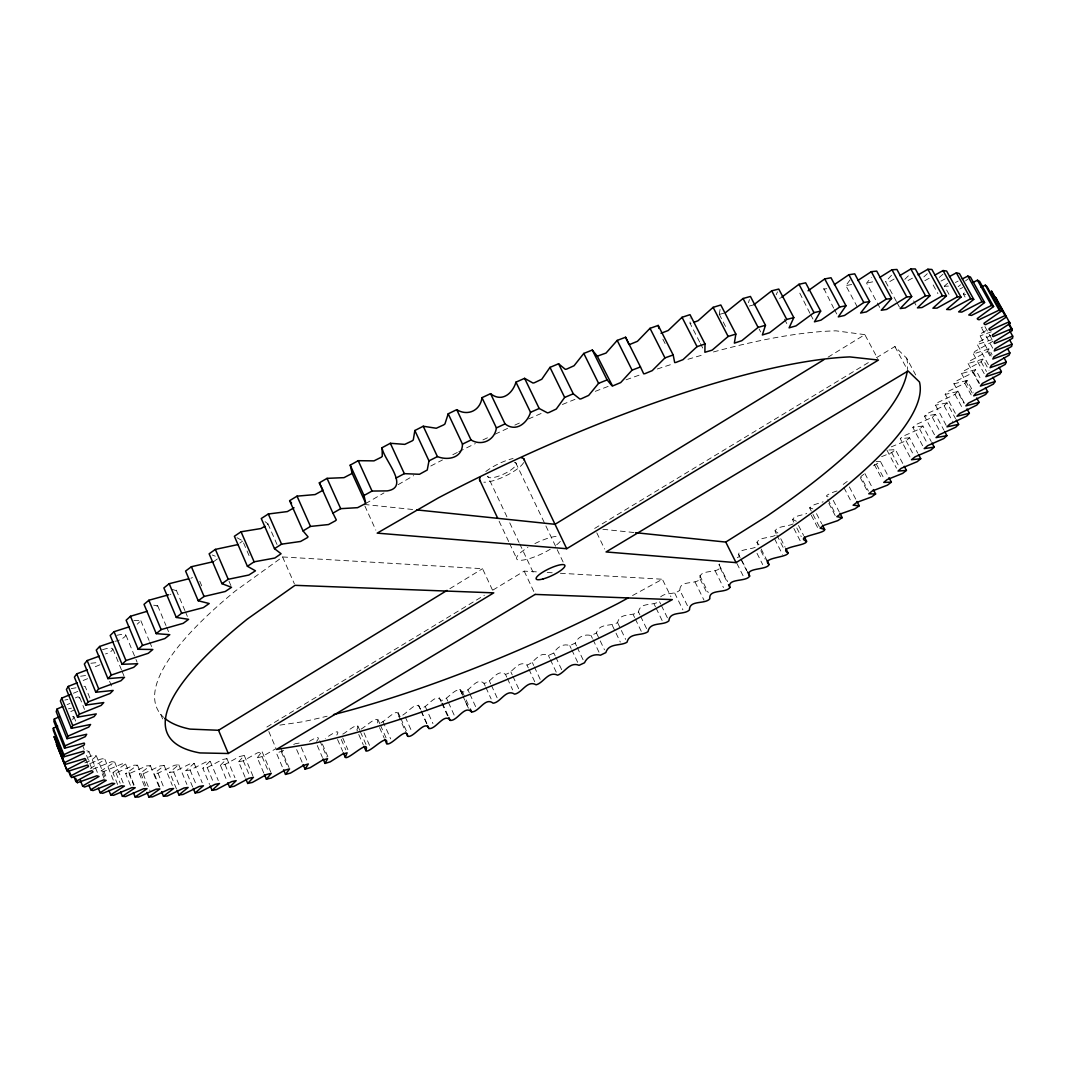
<?xml version="1.0" encoding="UTF-8"?>
<svg xmlns="http://www.w3.org/2000/svg" width="1066" height="1066" viewBox="0 0 1066 1066"><rect width="100%" height="100%" fill="white"/><g stroke="black" fill="none" stroke-linecap="round" stroke-linejoin="round"><path stroke-width="0.75" stroke-dasharray="5 3.75" d="M992.726 348.182L981.253 327.422L982.013 325.263M86.812 750.77L88.971 751.53L87.972 752.383M462.551 695.259C459.446 680.694 447.773 701.028 441.111 700.322C435.128 692.034 426.893 709.423 419.804 708.317C416.833 697.804 403.894 718.79 398.631 715.952L405.733 731.902M192.666 786.988L185.897 770.598L190.121 770.065L205.765 762.07L209.935 761.271L202.846 768.253L209.589 784.456M972.179 393.034L961.532 373.553L962.838 371.501L981.12 361.76L982.852 359.122L989.008 370.315M687.41 605.661L679.828 590.231C679.668 579.731 695.325 585.007 700.096 579.065C698.31 568.804 716.272 573.908 720.083 567.752L719.044 564.527L719.657 564.021M72.475 716.778C74.793 715.446 73.98 719.403 72.195 719.284M879.717 307.408L866.591 283.103L871.362 277.347M719.35 313.857L720.083 309.433M991.22 356.097L979.987 335.737L980.547 333.858L987.369 329.74M699.696 342.119L690.048 323.264L690.062 317.974M342.759 734.048C342.586 735.353 362.44 717.898 356.817 730.077C360.108 733.635 379.536 710.622 377.617 723.214C381.881 726.519 398.004 704.373 398.631 715.952M964.357 403.135L953.91 383.64L956.335 381.042L973.538 372.367L975.563 369.649L981.639 380.722M176.45 788.907L169.641 772.33L173.691 771.957L189.841 763.962L194.145 763.323L185.897 770.598M896.386 301.478L885.646 281.69L891.576 275.188M748.452 302.717L749.451 299.586M265.101 521.674L267.992 523.926L267.353 524.725M988.409 364.665L977.322 344.531L978.695 342.186L990.674 335.31M102.549 649.66C117.513 645.117 113.396 651.926 105.521 653.924M336.803 735.074C342.359 725.986 324.797 738.845 325.277 738.352M819.301 526.644L809.614 507.842L814.211 504.711L823.125 501.82M955.349 413.328L945.169 394.207L947.821 391.555L964.797 383.267L967.115 380.482L973.511 392.181M459.939 689.502L462.511 691.981C469.959 692.22 476.129 676.324 483.977 683.306C491.533 682.84 496.929 668.129 505.457 674.325C512.999 673.152 517.943 659.561 526.95 665.037C534.372 663.172 539.063 650.66 548.404 655.47L553.827 653.005C556.785 647.422 563.368 643.051 569.79 645.65L575.187 643.118C577.719 636.975 584.728 633.684 591.084 635.563L596.454 632.977C599.199 622.877 611.085 626.648 617.574 622.597C619.719 612.31 632.431 616.614 638.534 612.004C639.946 601.557 653.658 606.341 659.294 601.211L660.667 604.009M159.74 787.134L154.13 773.436L157.981 773.21L174.637 765.241L178.782 764.762L169.641 772.33M75.366 697.937C79.657 694.979 80.803 699.056 77.098 700.295M776.221 294.709L777.5 291.884M793.864 522.22C788.627 515.598 804.763 515.384 806.735 513.292M116.807 635.323C134.649 631.179 121.151 640.933 114.981 641.226M316.562 741.363C323.038 733.675 310.512 740.137 308.9 741.829M946.182 425.387L935.402 404.987L938.267 402.308L954.989 394.42L957.574 391.582L963.864 403.148M144.47 786.188L139.459 773.863L143.097 773.823L160.22 765.894L164.177 765.575L154.13 773.436M978.841 383.254L968.048 363.386L969.98 360.894L987.489 351.474L988.902 348.915L992.033 354.578M776.141 533.64C771.238 524.792 793.211 527.457 795.169 521.954M934.496 434.781L924.515 416.206L927.127 413.608L944.143 405.786L946.981 402.881L955.522 418.645M133.876 620.425L140.872 620.745L137.194 624.196M130.412 785.296L125.668 773.596L129.079 773.729L146.642 765.881L150.399 765.721L139.459 773.863M757.979 544.979C753.369 535.852 775.688 539.156 777.887 533L774.689 530.775M799.793 293.15L810 313.417M922.663 445.775L912.816 427.373L915.641 424.734L932.337 417.312L935.415 414.381L943.836 429.998M153.704 605.208L157.661 605.701L154.17 608.873M117.62 784.469L112.849 772.623L115.994 772.943L133.983 765.188L137.514 765.201L125.668 773.596M850.015 279.972L845.871 285.581L859.049 310.153M740.11 557.651C733.128 547.538 754.741 550.669 757.793 545.432M909.978 456.914L900.264 438.659L902.835 436.327L919.625 428.998L922.916 426.027L931.231 441.497M823.805 288.46L833.639 308.127M263.782 773.05L257.292 757.739L261.743 751.783L257.266 752.942L243.288 760.818L238.611 761.79L245.287 777.674M299.133 743.082L295.309 743.748M175.957 590.537L171.226 589.152M104.068 778.407L101.057 770.918L103.948 771.424L122.297 763.789L125.588 763.989L112.849 772.623M238.611 761.79L244.261 755.474L239.53 756.527L224.993 764.469L220.435 765.308L227.151 781.338M92.982 769.132L111.663 761.67L114.702 762.057L101.057 770.918M220.435 765.308L226.951 758.659L222.341 759.578L207.244 767.56L202.846 768.253M904.794 279.359L910.657 273.576M923.862 276.894L927.313 273.709M242.568 541.128L239.85 543.1M939.279 277.4L942.944 274.215M891.243 446.854L906.06 440.778L909.565 437.793L917.759 453.13M99.898 664.784L93.368 667.543M947.647 283.276L944.423 286.034L950.805 297.627M881.609 456.634L891.696 452.65L895.413 449.639L903.502 464.869M958.121 286.687L960.586 284.755M965.53 280.904L967.995 278.972M873.494 465.762L880.503 461.565L889.044 477.755M863.86 474.263L860.822 476.542L868.47 491.133M214.186 561.236L217.331 558.957M492.452 590.004L482.525 568.684L282.57 556.958L235.373 590.964A413.901 103.175 -25.4 0 0 163.631 717.351M964.29 292.844L963.331 293.896L965.636 298.067M872.708 281.837L866.591 283.103M293.723 744.494L294.736 743.935M90.383 768.439L104.068 759.991C104.441 755.807 91.663 763.602 89.278 763.749M449.879 588.672L482.525 568.684M828.069 357.163L864.846 334.644L877.704 358.642M660.627 596.84C666.17 591.976 674.312 595.108 679.828 590.231M266.886 727.025L484.39 595.241M492.918 590.071L524.192 571.123L538.996 572.002M594.668 528.43L870.682 361.187M876.385 357.75L894.88 346.543L906.606 358.123L915.681 374.939M192.426 577.532L190.881 578.292M894.134 279.026L889.87 281.504L885.646 281.69M282.277 766.814L276.454 753.156L284.116 750.264M84.854 762.83C95.274 759.525 101.43 751.57 88.518 757.153M737.246 557.745L739.724 556.279L737.978 553.387M365.585 503.605L383.973 492.918M398.111 484.684L413.675 475.636M257.292 757.739L262.103 756.633L276.081 748.559M912.469 278.159L906.207 281.477M924.822 280.704L930.431 277.573M781.125 297.68L779.552 298.4M948.42 286.101L944.529 286.234M632.551 595.534L662.359 579.238L670.914 596.707M940.998 281.078L945.196 278.839M955.363 282.517L958.134 281.091M959.773 289.006L962.718 287.54M851.681 284.515L845.871 285.581M70.782 711.568L73.781 710.196M67.091 704.653L69.956 703.413M982.546 327.169L981.253 327.422M73.421 693.246L77.818 691.421M83.161 680.468L87.639 678.682M991.287 331.832L980.107 335.87M837.077 491.013C836.943 490.746 820.06 496.609 829.148 496.876M965.716 294.576L963.331 293.896M988.902 348.915L973.378 353.925L974.977 351.34L992.579 341.546L993.659 339.108L977.322 344.531M847.23 481.446L842.726 484.75M982.852 359.122L968.061 363.573M724.067 313.124L719.51 314.377M975.563 369.649L961.532 373.553M749.345 306.035L753.102 305.023M967.115 380.482L953.857 383.853M170.12 594.388L170.906 594.202M957.574 391.582L945.089 394.42M68.437 708.85L71.489 708.157M83.987 686.384L85.12 686.277L90.064 698.47M946.981 402.881L935.282 405.213M64.866 700.056L67.878 699.456M691.074 323.264L690.048 323.264M935.415 414.381L924.515 416.206M71.209 688.623L76.006 687.783M826.79 288.673L823.525 289.153M279.865 725.12L302.557 721.789A413.901 103.175 -25.4 0 0 327.142 716.192M80.59 676.23L86.799 675.338M922.916 426.027L912.816 427.373M90.903 663.265L99.111 662.372M909.565 437.793L900.264 438.659M888.951 450.025L895.413 449.639M876.092 461.591L880.503 461.565M547.218 572.482L553.8 572.868M560.383 573.255L662.359 579.238M364.172 504.431L413.528 509.575M602.863 529.282L634.004 532.52M809.614 507.842L812.812 508.855M864.846 334.644L835.957 330.833A413.901 103.175 -25.4 0 0 712.648 352.18M792.398 519.342L796.329 521.207M212.214 555L215.292 556.199M756.54 542.128L759.005 544.699M237.012 537.73L242.635 540.808L249.084 555.653M984.944 326.636L992.686 340.64M987.489 351.474L991.38 358.522M981.12 361.76L986.49 371.528M973.378 353.925L984.304 373.833M933.15 284.955L937.907 293.616M973.538 372.367L979.587 383.414M964.797 383.267L971.166 394.926M913.629 300.879L915.921 305.076M954.989 394.42L962.825 408.851M897.146 302.891L899.451 307.141M944.143 405.786L952.644 421.496M894.88 346.543L907.273 369.542M932.337 417.312L939.959 431.477M919.625 428.998L927.14 443.03M906.06 440.778L913.482 454.702M834.412 309.593L836.743 313.964M891.696 452.65L899.757 467.854M886.899 450.052L896.493 468.174M810.733 314.816L812.958 319.027M876.612 464.589L883.581 477.808M874.28 464.43L882.302 479.633M784.469 319.16L787.441 324.824M864.886 473.517L872.548 488.121M860.275 477.608L867.99 492.319M849.362 486.922L856.185 499.994M843.966 487.668L851.947 503.005M759.165 329.088L760.644 331.939M833.226 500.314L839.222 511.867M827.829 499.221L835.358 513.745M828.855 503.325L835.571 516.304M719.217 314.23L726.652 328.621M816.503 513.652L821.686 523.699M811.266 515.224L817.902 528.123M798.514 525.498L803.644 535.492M796.808 527.976L801.232 536.611M700.429 343.572L703.4 349.368M793.89 528.483L801.179 542.754M780.778 538.69L785.122 547.218M776.874 535.079L783.43 547.964M774.582 538.81L782.524 554.44M662.865 339.188L665.091 343.572M761.151 548.95L766.88 560.276M760.857 550.696L765.188 559.25M757.007 553.307L762.723 564.634M741.843 560.516L746.813 570.403M740.83 559.077L746.533 570.457M736.899 563.434L743.975 577.545M719.044 564.527L727.612 581.636M720.083 567.752L727.798 583.235M715.046 570.63L723.454 587.513M699.776 575.533L708.25 592.616M700.096 579.065L707.757 594.522M694.992 581.903L704.013 600.171M674.658 593.029L682.906 609.859M661.346 605.421L667.503 618.027M654.058 603.969L655.43 606.767M656.11 608.166L662.253 620.785M638.534 612.004L639.893 614.815M640.573 616.215L646.676 628.82M596.8 532.84L604.635 549.003M633.244 614.709L634.603 617.507M635.283 618.92L641.372 631.525M617.574 622.597L625.662 639.413M612.244 625.249L620.305 642.065M515.744 462.777L563.501 562.835M596.454 632.977L604.489 649.807M591.084 635.563L592.416 638.374M593.082 639.773L599.092 652.392M575.187 643.118L576.519 645.929M577.186 647.329L583.835 661.373M569.79 645.65L571.123 648.461M571.776 649.86L578.425 663.905M506.923 516.81L487.722 476.169A15.657 4.451 -25.4 0 0 505.844 473.011A15.657 4.451 -25.4 0 0 514.305 462.218M509.761 522.833L519.009 542.407M519.728 543.913L534.652 575.52M524.192 571.123L534.492 592.962M499.101 521.207L508.868 541.968M509.575 543.447L516.557 558.264M553.827 653.005L555.146 655.817M555.812 657.229L561.769 669.888M548.404 655.47L549.723 658.295M550.389 659.694L556.332 672.366M532.387 662.639L533.706 665.464M534.359 666.876L540.289 679.562M526.95 665.037L528.27 667.862M528.923 669.275L534.839 681.974M510.907 671.993L512.213 674.818M512.866 676.244L518.769 688.969M505.457 674.325L506.776 677.15M507.429 678.562L512.653 689.889M489.414 681.054L490.72 683.892M491.373 685.318L497.236 698.083M483.977 683.306L485.27 686.144M485.923 687.57L491.146 698.936M467.947 689.809L469.24 692.66M469.893 694.086L475.742 706.918M462.511 691.981L469.653 707.664M468.44 708.184L463.204 696.698L467.827 706.865M459.979 689.622L462.591 695.365M364.852 505.937L375.818 530.108M446.521 698.243L447.813 701.108M448.466 702.534L454.303 715.419M442.403 703.187L448.24 716.086M439.245 697.63L441.204 701.961M441.83 703.28L447.707 716.272M425.187 706.332L432.956 723.601M418.618 705.146L420.577 709.503M421.23 710.955L427.08 724.014M421.097 711.209L426.92 724.174M405.267 716.952L411.729 731.436M398.164 712.448L400.11 716.818M400.763 718.284L406.612 731.423M382.921 721.415L390.662 738.898M377.884 719.35L379.829 723.761M380.482 725.226L386.318 738.458M379.549 727.598L384.066 737.805M363.999 732.782L369.795 745.973M357.816 725.879L359.762 730.317M360.415 731.796L366.251 745.107M267.992 523.926L277.16 544.806M282.57 556.958L294.376 583.835M358.749 734.487L363.266 744.774M342.732 737.885L347.889 749.704M341.253 739.431L345.797 749.864M337.549 739.484L342.706 751.33M322.372 744.028L328.181 757.433M319.787 740.657L326.942 757.166M317.268 745.52L322.425 757.446M301.265 747.413L307.781 762.55M228.977 581.13L230.882 585.567M296.668 749.585L302.491 763.123M280.531 747.612L289.019 767.467M281.371 751.916L287.847 767.067M268.805 731.516L275.827 747.946M199.755 581.236L202.886 588.579M262.169 751.876L270.724 772.011M262.103 756.633L268.592 771.904M176.276 590.151L184.911 610.578M185.524 612.044L187.376 616.415M244.261 755.474L252.842 775.808M243.288 760.818L249.364 775.222M226.951 758.659L234.946 777.727M224.993 764.469L231.082 779.006M157.661 605.701L165.963 625.529M166.602 627.061L169.161 633.164M210.229 761.284L218.264 780.539M207.244 767.56L213.373 782.257M140.872 620.745L149.053 640.413M149.68 641.932L152.198 647.981M194.145 763.323L202.234 782.79M190.121 770.065L196.277 784.909M160.713 714.3L163.751 721.629M125.948 635.203L137.114 662.213M178.782 764.762L186.896 784.429M173.691 771.957L179.874 786.975M164.177 765.575L172.346 785.455M112.929 649.034L121.471 669.848M122.084 671.34L123.909 675.804M157.981 773.21L164.204 788.4M150.399 765.721L159.3 787.481M109.598 681.334L112.01 687.224M143.097 773.823L149.986 790.719M137.514 765.201L145.882 785.749M125.588 763.989L134.036 784.776M129.079 773.729L133.81 785.402M114.702 762.057L123.216 783.097M115.994 772.943L120.178 783.27M104.868 759.219L113.449 780.512M79.644 697.364L84.507 709.423M103.948 771.424L106.946 778.886M96.3 755.767L105.587 778.86M88.971 751.53L97.819 773.543M73.9 716.698L75.673 721.109M82.988 746.52L84.174 749.491M86.559 755.421L91.916 768.786M85.626 758.726L87.425 763.229M906.606 358.123A413.901 103.175 -25.4 0 1 907.406 369.609M430.771 466.015A413.901 103.175 -25.4 0 1 442.457 459.966M452.823 454.702A413.901 103.175 -25.4 0 1 457.301 452.464M458.793 451.718A413.901 103.175 -25.4 0 1 475.343 443.589M482.925 439.938A413.901 103.175 -25.4 0 1 487.468 437.78M495.077 434.195A413.901 103.175 -25.4 0 1 508.775 427.852M514.851 425.094A413.901 103.175 -25.4 0 1 519.409 423.042M528.496 418.991A413.901 103.175 -25.4 0 1 542.061 413.088M562.408 404.494A413.901 103.175 -25.4 0 1 574.96 399.364M595.281 391.329A413.901 103.175 -25.4 0 1 609.232 386.012M626.075 379.802A413.901 103.175 -25.4 0 1 641.119 374.486M657.282 368.996A413.901 103.175 -25.4 0 1 672.726 363.986M687.956 359.282A413.901 103.175 -25.4 0 1 704.533 354.432M560.29 541.368A24.864 6.09 -25.4 0 1 554.946 546.125M550.269 549.23A24.864 6.09 -25.4 0 1 519.515 560.25A24.864 6.09 -25.4 0 1 527.897 547.431M534.879 543.593A24.864 6.09 -25.4 0 1 557.904 536.278M523.633 462.604A24.598 6.982 -25.4 0 1 506.11 475.676A24.598 6.982 -25.4 0 1 483.884 482.205M485.816 471.532A24.598 6.982 -25.4 0 1 507.603 460.086M509.015 459.619A24.598 6.982 -25.4 0 1 513.079 458.5"/><path stroke-width="1.5" d="M68.117 770.038L70.503 776.048L87.412 767.134C89.704 766.867 87.865 764.029 86.373 765.415L67.491 771.464L66.678 769.799L84.307 760.831C86.439 760.738 85.48 757.446 83.694 758.885L64.839 764.562L64.426 762.683L82.748 753.702C84.694 753.742 84.667 750.091 82.588 751.517L63.84 756.807L63.853 754.701L53.3 728.211L57.657 726.159M661.027 333.285L668.195 330.5L682.04 317.295L690.008 314.67L705.012 343.972L704.879 352.273L712.168 350.128L728.145 336.47L735.846 334.071L720.816 304.996L713.114 307.341L698.097 320.706L693.793 322.398M382.121 447.667C382.747 458.58 411.063 487.255 387.211 490.893L372.034 491.053L363.999 495.49L365.705 503.099L364.732 503.965L357.603 507.669L340.694 508.669L332.925 513.159L336.31 519.942L335.444 520.781L328.501 524.552L310.486 526.417L303.037 530.908L289.632 500.674L297.028 496.156L315.096 494.571L321.999 490.813L322.851 489.96L319.334 482.845L327.049 478.354L344.012 477.648L351.114 473.944L352.073 473.064L350.221 465.136L358.216 460.685L373.966 460.872L381.228 457.261L382.268 456.355L382.121 447.667L390.343 443.283L404.774 444.375L412.156 440.871L413.288 439.952L414.847 430.517L423.242 426.24L436.274 428.252L443.723 424.868L444.948 423.935L448.2 413.808L456.728 409.664C467.761 416.46 480.353 410.583 481.979 397.658L490.573 393.66C501.78 402.681 512.599 393.581 515.971 382.148L524.605 378.337L532.987 383.04L534.412 382.734L541.795 379.23L549.989 367.384L558.571 363.759L565.313 369.329L566.672 369.089L574.068 365.731L583.795 353.432L592.31 350.048L597.266 356.164L612.537 386.012L620.692 382.587L632.071 370.142L640.466 366.944L643.691 373.806L644.89 373.673L652.205 370.648L664.957 357.896L673.166 354.951L658.215 325.436L650.02 328.328L637.455 341.307L630.166 344.291L628.953 344.425L625.582 337.242L617.201 340.4L606.021 353.073L597.266 356.164M1009.595 330.567L1012.7 336.15L1012.673 338.149L995.058 348.862L994.258 350.954L1012.047 344.251L1009.742 340.121M747.519 571.816L749.651 576.053C746.48 582.223 726.985 577.879 729.904 587.459C726.026 593.615 708.437 588.698 709.836 598.746C705.279 604.675 689.329 599.612 689.489 609.872C684.319 615.455 669.741 610.552 668.875 620.838C663.172 625.955 649.754 621.425 648.035 631.618C641.879 636.229 629.42 632.191 627.008 642.225C620.479 646.276 608.806 642.771 605.821 652.605L600.438 655.204C594.082 653.538 587.206 656.763 584.501 662.772L579.091 665.317C569.564 661.44 564.913 672.646 557.651 675.178C548.337 670.741 543.593 682.893 536.145 684.798C527.15 679.708 522.18 692.913 514.625 694.139C505.897 688.529 500.807 702.534 493.092 703.2C485.19 696.644 479.1 712.141 471.598 711.955C464.643 704.559 457.421 721.242 450.172 720.389C444.509 712.115 435.661 729.917 428.852 728.504C425.201 719.004 413.435 738.498 407.665 736.26C407.052 725.093 390.822 746.88 386.652 743.642C388.65 731.463 368.996 754.142 365.838 750.651L363.906 746.24M58.79 717.005L54.299 719.044L53.886 721.455L64.533 748.185L83.121 743.335C85.453 741.976 84.56 745.867 82.802 745.747L63.853 754.701M735.846 334.071L734.354 343.145L741.829 340.667L758.099 327.395L765.481 325.277L750.437 296.455L743.055 298.507L725.373 312.738M1012.047 344.251L1011.647 346.397L993.938 356.804L992.819 359.002L1009.902 352.886L1007.49 348.542M64.533 748.185L64.999 745.867L54.299 719.044M414.847 430.517L428.972 460.872L427.253 470.013L419.458 474.277L404.334 473.65L396.072 478.034M365.838 750.651C370.488 737.552 347.596 760.818 345.277 757.246L343.345 752.809M62.801 706.531L57.084 709.01L56.205 711.635L67.011 738.685L86.692 734.261L85.293 736.646L64.999 745.867M1009.902 352.886L1009.129 355.151L991.407 365.238L990.074 367.677L1006.331 362L1003.959 357.71M765.481 325.277L762.363 334.964L769.559 332.739L786.761 319.44L793.81 317.615L778.766 289.059L771.731 290.818L753.902 304.716M611.924 385.732L607.114 379.909L598.586 383.347L588.659 395.406L581.25 398.764L579.877 399.03L573.281 393.78L564.66 397.431L556.292 409.024L548.883 412.542L547.444 412.862L539.196 408.478L530.535 412.315C527.164 423.242 515.917 432.476 505.044 423.895L496.41 427.919C494.731 440.325 481.699 446.401 471.039 439.965L462.484 444.136C462.377 458.047 447.973 460.765 437.406 456.594L428.972 460.872M67.011 738.685L67.931 736.153L57.084 709.01M345.277 757.246L347.103 752.836L342.319 754.195L330.114 761.897L325.01 763.416L323.078 758.939M1006.331 362L1005.211 364.385L987.516 374.139L985.863 376.671L1001.4 371.554L999.055 367.317M70.503 694.472L61.721 698.137L60.376 700.975L71.329 728.331L90.583 724.494L88.784 727.052L67.931 736.153M793.81 317.615L789.093 327.848L795.982 325.89L814.011 312.644L820.673 311.099L805.656 282.823L798.994 284.289L781.738 297.187M71.329 728.331L72.728 725.573L94.048 716.645L96.26 713.914L77.538 717.125L66.425 689.462L68.251 686.411L77.205 682.84M325.01 763.416L327.595 758.672L322.918 759.911L310.086 767.733L305.076 769.146L303.13 764.628M1001.4 371.554L999.935 374.046L982.346 383.454L980.387 386.065L995.178 381.508L992.859 377.311M820.673 311.099L814.437 321.825L820.993 320.133L839.728 306.995L845.991 305.755L831.014 277.76L824.738 278.932L808.081 290.791M77.538 717.125L79.417 714.153L101.15 705.439L103.775 702.561L85.693 705.092L74.393 677.123L76.725 673.872L87.319 669.848M305.076 769.146L308.314 763.976L303.29 765.455L290.432 773.117L285.515 774.409L283.569 769.852M995.178 381.508L993.392 384.08L975.95 393.127L973.698 395.819L987.716 391.808L985.437 387.651M845.991 305.755L838.302 316.882L844.485 315.483L863.806 302.504L869.643 301.545L854.719 273.855L848.869 274.735L834.345 284.622M85.693 705.092L88.065 701.921L110.104 693.473L113.156 690.435L95.807 692.26L84.334 663.998L87.172 660.547L99.404 656.136M285.515 774.409L289.566 768.892L284.635 770.252L271.19 778.02L266.38 779.179L264.435 774.582M987.716 391.808L985.637 394.46L968.368 403.135L965.849 405.893L979.094 402.402L976.696 398.018M869.643 301.545L860.595 313.044L866.405 311.898L886.179 299.16L891.562 298.493L876.718 271.097L871.308 271.683L857.784 280.505M95.807 692.26L98.685 688.876L120.938 680.761L124.522 677.283L107.919 678.642L96.273 650.1L99.618 646.476L113.449 641.759M266.38 779.179L271.27 773.33L266.433 774.569L252.402 782.417L247.725 783.443L245.9 779.113M979.094 402.402L976.736 405.133L959.706 413.435L956.922 416.246L969.38 413.275L967.022 408.931M891.562 298.493L881.249 310.273L886.645 309.406L906.766 296.934L911.697 296.548L896.932 269.471L891.989 269.778L879.597 277.533M969.38 413.275L966.742 416.06L949.979 423.975L946.968 426.84L958.627 424.375L956.295 420.071M247.725 783.443L253.455 777.261L248.738 778.367L234.134 786.282L229.59 787.174L227.764 782.804M107.919 678.642L111.304 675.084L133.676 667.343L137.727 663.718L122.044 664.305L110.198 635.496L114.049 631.698L129.439 626.768M911.697 296.548L900.21 308.554L905.194 307.954L925.541 295.815L930.005 295.708L915.348 268.938L910.857 268.978L899.717 275.668M958.627 424.375L955.736 427.213L939.279 434.741L936.028 437.633L946.888 435.674L944.596 431.41M229.59 787.174L236.186 780.658L231.589 781.631L216.425 789.6L212.041 790.346L210.202 785.935M122.044 664.305L125.935 660.56L148.307 653.271L152.824 649.5L138.154 649.287L126.134 620.225L130.478 616.268L147.335 611.231M930.005 295.708L917.44 307.874L921.997 307.528L942.464 295.775L946.448 295.922L931.911 269.471L927.886 269.245L918.079 274.921M946.888 435.674L943.77 438.552L927.633 445.681L924.182 448.613L934.242 447.12L931.977 442.91M705.012 343.972L697.044 346.65L683 359.655L675.817 362.467L674.698 362.56L673.166 354.951M212.041 790.346L219.503 783.51L215.039 784.349L199.355 792.344L195.131 792.944L193.292 788.467M946.448 295.922L932.91 308.194L937.027 308.101L957.521 296.761L961.026 297.161L946.608 271.031L943.064 270.551L934.642 275.228M138.154 649.287L142.551 645.383L164.817 638.574L169.8 634.683L156.249 633.644L144.03 604.355L148.867 600.251L168.601 594.801M934.242 447.12L930.898 450.052L915.134 456.781L911.483 459.726L920.744 458.713L918.506 454.529M195.131 792.944L203.473 785.775L199.169 786.481L182.966 794.476L178.928 794.93L177.063 790.412M961.026 297.161L946.608 309.473L950.286 309.633L970.7 298.733L973.738 299.386L958.64 311.872L961.785 312.085L982.026 301.651L984.598 302.531L968.767 314.99L971.512 315.403L991.513 305.462L993.619 306.555L978.135 317.908C975.617 318.867 979.228 320.599 980.24 319.174L999.188 310.113L1000.854 311.419L984.917 322.625C982.492 323.344 985.344 325.636 986.543 324.117L1005.091 315.563L1006.317 317.068L990.008 328.088C987.756 328.581 989.754 331.379 991.167 329.78L1009.289 321.759L1010.075 323.438L993.485 334.258C991.447 334.551 992.526 337.749 994.178 336.136L1011.794 328.634L1008.649 322.985M920.744 458.713L917.186 461.671L901.223 468.307L898.052 471.065L906.433 470.399L904.235 466.255M156.249 633.644L161.139 629.593L183.179 623.344L188.602 619.333L176.29 617.441L163.871 587.939L169.201 583.702L188.509 578.851M178.928 794.93L188.149 787.454L184.018 788.001L167.322 795.996L163.484 796.275L161.619 791.705M906.433 470.399L902.689 473.371L887.125 479.607L883.754 482.405L891.376 482.165L889.044 477.755M176.29 617.441L181.66 613.256L203.353 607.62L209.203 603.529L198.209 600.758L185.591 571.07L191.387 566.726L213.453 561.662M891.376 482.165L887.445 485.15L872.321 490.973L868.763 493.798L875.626 493.971L873.32 489.587M163.484 796.275L173.598 788.52L169.667 788.907L152.491 796.862L148.867 796.982L146.988 792.358M198.209 600.758L204.059 596.467L225.259 591.497L231.509 587.326L221.941 583.675L209.136 553.814L215.372 549.39L237.611 544.646M875.626 493.971L871.522 496.969L856.851 502.379L853.12 505.217L859.223 505.804L856.944 501.446M148.867 796.982L159.887 788.933L156.156 789.16L138.54 797.062L135.155 796.995L133.37 792.611M859.223 505.804L854.972 508.802L840.768 513.812L836.863 516.664L842.207 517.636L839.968 513.306M221.941 583.675L228.231 579.291L248.844 575.027L255.467 570.816L247.405 566.273L234.387 536.265L241.049 531.774L260.943 528.536L264.968 526.271M135.155 796.995L147.081 788.693L143.564 788.733L125.535 796.555L122.403 796.302L120.618 791.865M842.207 517.636L837.809 520.621L824.111 525.232L820.047 528.083L824.644 529.442C825.977 533.466 793.357 536.611 806.562 541.208C807.322 545.832 777.181 546.845 788.014 552.908C788.014 557.558 760.498 557.665 769.026 564.527C767.227 570.377 744.281 567.352 749.651 576.053M247.405 566.273L254.121 561.822L274.828 558.038L281.078 553.747L274.482 548.657L261.263 518.516L268.312 513.999L287.354 511.573L294.029 507.776M122.403 796.302L135.235 787.747L131.957 787.627L113.569 795.316L110.704 794.89L108.892 790.386M110.704 794.89L124.429 786.095L121.417 785.789L102.682 793.331L100.111 792.718L98.285 788.16M274.482 548.657L281.571 544.166L300.572 541.461L307.288 537.677L308.047 536.864L303.037 530.908M1011.794 328.634L1012.18 330.487L995.364 341.067C993.552 341.213 993.752 344.691 995.617 343.119L1012.7 336.15M635.642 532.694L725.759 542.074L766.427 516.464A413.901 103.175 -25.4 0 0 907.219 371.168M736.06 562.635L776.967 537.197A415.3 98.525 -25.4 0 0 919.452 381.948L908.045 370.981L606.048 551.948L736.06 562.635L725.759 542.074M100.111 792.718L114.675 783.563L111.997 783.217L92.982 790.586L90.73 789.759L88.878 785.149M164.737 718.311A413.901 103.175 -25.4 0 0 190.054 729.104L218.53 730.277L447.04 590.404M823.818 359.762L555.026 524.299L416.819 509.908M228.297 753.502L493.771 592.856L295.029 585.327L247.432 618.986A415.3 98.525 -25.4 0 0 199.968 752.929L228.297 753.502L218.53 730.277M566.712 548.71L878.451 360.055L849.815 356.91A415.3 98.525 -25.4 0 0 438.366 497.875L377.191 533.133L566.712 548.71L523.619 458.647M90.73 789.759L106.2 780.405L103.788 779.886L84.534 787.041L82.602 786.015L80.27 780.152M82.602 786.015L98.991 776.474L96.846 775.768L77.418 782.684L75.833 781.445L74.06 776.994M75.833 781.445L91.996 772.623C94.394 772.157 91.769 769.825 90.543 771.131L71.715 777.487L70.503 776.048M628.3 597.853L618.36 603.289A413.901 103.175 -25.4 0 1 333.498 714.606M949.393 276.587L956.375 272.843L959.453 273.576L973.738 299.386M962.292 278.946L967.848 276.081L970.46 277.04L984.598 302.531M973.058 282.41L977.482 280.211L979.627 281.384L993.619 306.555M980.96 287.26L985.317 285.182L987.023 286.567L1000.854 311.419M289.632 500.674L291.578 503.112M1010.075 323.438L995.737 297.441L996.577 299.2M1006.317 317.068L991.38 290.938L1005.091 315.563M1009.036 324.85L1012.18 330.487M985.317 285.182L999.188 310.113M977.482 280.211L991.513 305.462M967.848 276.081L982.026 301.651M956.375 272.843L970.7 298.733M943.064 270.551L957.521 296.761M927.886 269.245L942.464 295.775M910.857 268.978L925.541 295.815M891.989 269.778L906.766 296.934M871.308 271.683L886.179 299.16M848.869 274.735L863.806 302.504M824.738 278.932L839.728 306.995M798.994 284.289L814.011 312.644M771.731 290.818L786.761 319.44M743.055 298.507L758.099 327.395M713.114 307.341L728.145 336.47M822.432 525.138L824.644 529.442M804.377 536.918L806.562 541.208M682.04 317.295L697.044 346.65M785.842 548.644L788.014 552.908M650.02 328.328L664.957 357.896M766.88 560.276L769.026 564.527M625.582 337.242L640.466 366.944M617.201 340.4L632.071 370.142M728.504 584.648L729.904 587.459M592.31 350.048L607.114 379.909M583.795 353.432L598.586 383.347M558.571 363.759L573.281 393.78M549.989 367.384L564.66 397.431M524.605 378.337L539.196 408.478M515.971 382.148L530.535 412.315M490.573 393.66L505.044 423.895M481.979 397.658L496.41 427.919M456.728 409.664L471.039 439.965M479.553 479.713L497.702 518.249M448.2 413.808L462.484 444.136M423.242 426.24L437.406 456.594M390.343 443.283L404.334 473.65M358.216 460.685L372.034 491.053M470.306 709.103L471.598 711.955M350.221 465.136L363.999 495.49M351.913 472.811L365.558 502.859M448.879 717.525L450.172 720.389M327.049 478.354L340.694 508.669M319.334 482.845L332.925 513.159M427.559 725.613L428.852 728.504M406.373 733.355L407.665 736.26M297.028 496.156L310.486 526.417M384.719 739.271L386.652 743.642M268.312 513.999L281.571 544.166M241.049 531.774L254.121 561.822M215.372 549.39L228.231 579.291M191.387 566.726L204.059 596.467M169.201 583.702L181.66 613.256M148.867 600.251L161.139 629.593M130.478 616.268L142.551 645.383M114.049 631.698L125.935 660.56M99.618 646.476L111.304 675.084M87.172 660.547L98.685 688.876M76.725 673.872L88.065 701.921M68.251 686.411L79.417 714.153M61.721 698.137L72.728 725.573M75.659 778.247L77.418 782.684M63.84 756.807L53.327 730.397L53.3 728.211M69.33 771.504L71.715 777.487M64.426 762.683L54.02 736.513L64.839 764.562M67.491 771.464L56.391 743.948L66.678 769.799M658.215 325.436L658.895 328.475M480.446 481.299A24.598 6.982 -25.4 0 1 480.18 477.435M521.367 457.767A24.598 6.982 -25.4 0 1 524.392 460.299M535.172 594.415L276.454 749.451L312.032 743.708A415.3 98.525 -25.4 0 0 628.154 623.61L672.34 599.612L535.172 594.415M543.06 578.945A15.87 3.704 -25.4 0 0 564.94 565.833A15.87 3.704 -25.4 0 0 543.527 571.682A15.87 3.704 -25.4 0 0 543.06 578.945"/></g></svg>
